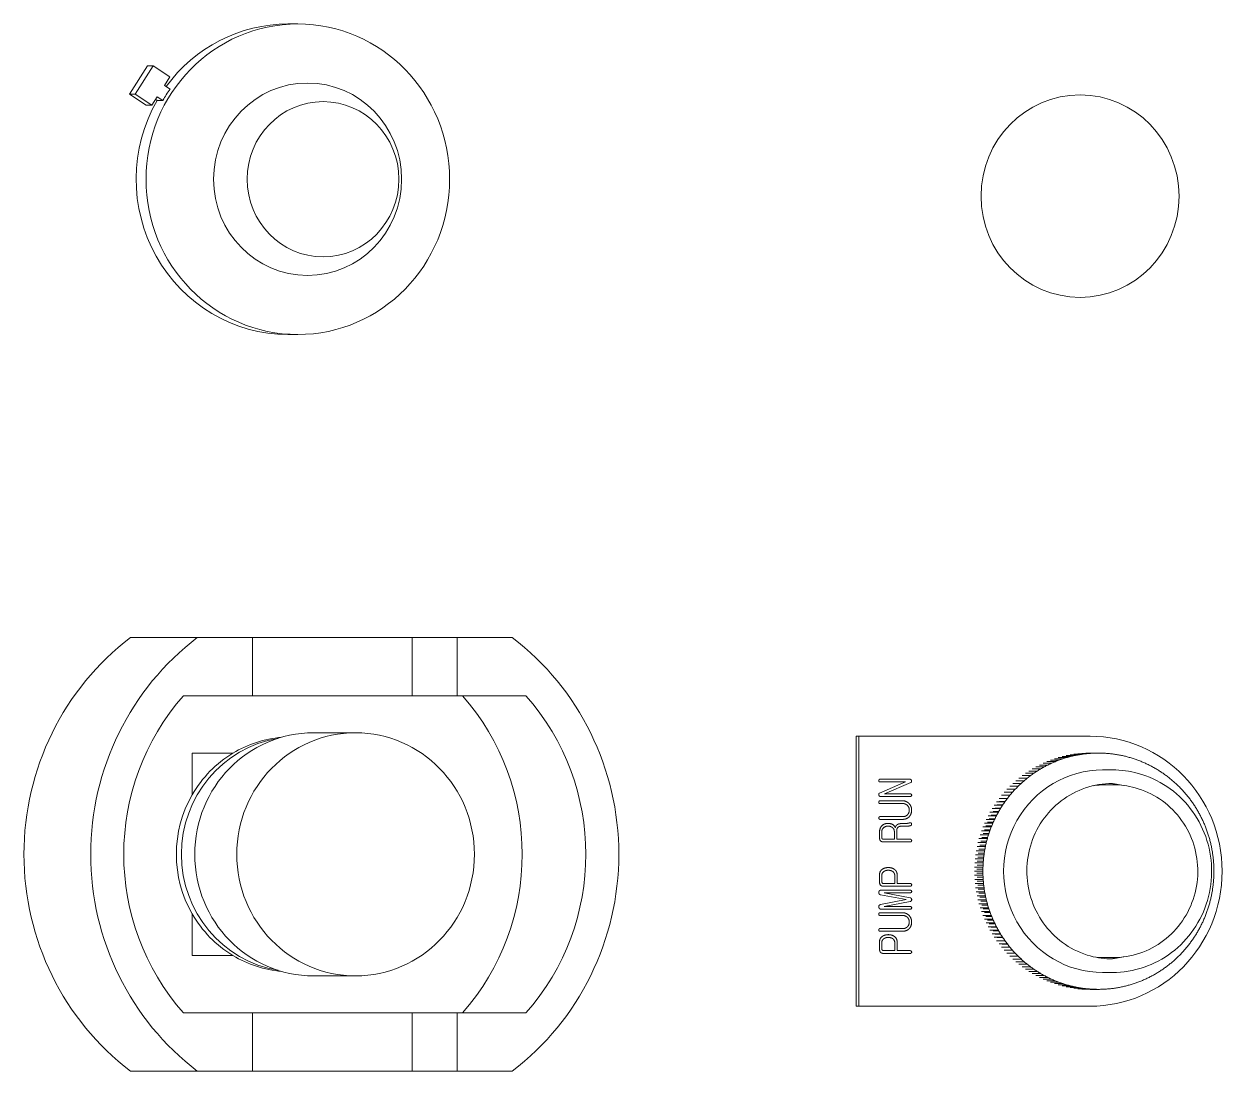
# Model space of a CAD drawing. Header units: millimetres. Extents: x 4969 to 37601, y -771 to 6478.
# Drawn here: x 10437.8 to 10615.3, y 3083.6 to 3238.7 of the extents above; entities that cross this region are included whole.
import ezdxf

# ---------------------------------------------------------------- set-up
doc = ezdxf.new("R2010")
doc.units = ezdxf.units.MM
doc.header["$LTSCALE"] = 7
doc.header["$MEASUREMENT"] = 0
doc.layers.get('0').update_dxf_attribs({"linetype": 'CONTINUOUS'})
doc.layers.add('REMOTE BOX ASSY(OP)$0$가시적인 것(ISO)', color=3, linetype='CONTINUOUS', lineweight=5)

# ---------------------------------------------------------------- blocks, each defined once
blk = doc.blocks.new('A$C110D02F4')
at = {"layer": 'REMOTE BOX ASSY(OP)$0$가시적인 것(ISO)'}
for p, q in [((-325.58, 323), (-324.12, 323)), ((-349.06, 312.61), (-346.39, 316.8)), ((-345.56, 316.8), (-348.23, 312.61)), ((-346.39, 316.8), (-345.56, 316.8)), ((-343.1, 315.17), (-345.56, 316.8)), ((-343.9, 313.91), (-343.1, 315.17)), ((-346.6, 310.97), (-349.06, 312.61)), ((-349.06, 312.61), (-348.23, 312.61)), ((-348.23, 312.61), (-345.76, 310.97)), ((-343.06, 313.35), (-343.9, 313.91)), ((-346.6, 310.97), (-345.76, 310.97)), ((-345.76, 310.97), (-344.97, 312.23)), ((-344.96, 311.68), (-345.21, 311.84)), ((-344.97, 312.23), (-344.13, 311.68)), ((-344.13, 311.68), (-344.96, 311.68)), ((-325.58, 277), (-324.12, 277)), ((-348.92, 232.1), (-339.02, 232.1)), ((-330.84, 232.1), (-339.02, 232.1)), ((-330.84, 232.1), (-307.17, 232.1)), ((-330.84, 223.5), (-330.84, 232.1)), ((-307.17, 223.5), (-307.17, 232.1)), ((-307.17, 232.1), (-300.52, 232.1)), ((-300.52, 232.1), (-300.52, 223.5)), ((-292.34, 232.1), (-300.52, 232.1)), ((-341.05, 223.5), (-330.84, 223.5)), ((-307.17, 223.5), (-330.84, 223.5)), ((-300.52, 223.5), (-307.17, 223.5)), ((-300.52, 223.5), (-290.31, 223.5)), ((-315.56, 218), (-321.79, 218)), ((-240.96, 217.5), (-241.37, 217.5)), ((-241.37, 177.5), (-241.37, 217.5)), ((-240.96, 177.5), (-240.96, 217.5)), ((-240.96, 217.5), (-206.72, 217.5)), ((-333.72, 215), (-339.77, 215)), ((-339.77, 215), (-339.77, 208.82)), ((-209.1, 214.83), (-207.86, 214.83)), ((-208.51, 214.9), (-207.26, 214.9)), ((-207.92, 214.96), (-206.67, 214.96)), ((-207.32, 214.99), (-206.07, 214.99)), ((-206.72, 215), (-205.48, 215)), ((-214.23, 213.23), (-212.98, 213.23)), ((-213.68, 213.49), (-212.44, 213.49)), ((-213.13, 213.73), (-211.89, 213.73)), ((-212.58, 213.94), (-211.33, 213.94)), ((-212.01, 214.14), (-210.76, 214.14)), ((-211.44, 214.32), (-210.19, 214.32)), ((-210.86, 214.48), (-209.62, 214.48)), ((-210.28, 214.62), (-209.03, 214.62)), ((-209.69, 214.73), (-208.45, 214.73)), ((-217.26, 211.29), (-216.01, 211.29)), ((-216.78, 211.66), (-215.54, 211.66)), ((-216.29, 212.01), (-215.05, 212.01)), ((-215.79, 212.34), (-214.55, 212.34)), ((-215.28, 212.66), (-214.03, 212.66)), ((-214.76, 212.95), (-213.51, 212.95)), ((-204.85, 212.5), (-203.4, 212.5)), ((-237.9, 209.08), (-234.06, 210.73)), ((-237.86, 211.12), (-233.43, 211.12)), ((-234.06, 210.73), (-237.86, 210.73)), ((-233.29, 210.64), (-237.19, 208.96)), ((-233.29, 210.64), (-237.19, 208.96)), ((-233.29, 210.64), (-233.29, 210.64)), ((-219.04, 209.66), (-217.79, 209.66)), ((-218.61, 210.09), (-217.37, 210.09)), ((-218.18, 210.51), (-216.93, 210.51)), ((-217.73, 210.91), (-216.48, 210.91)), ((-204.44, 210.3), (-203.29, 210.3)), ((-237.85, 207.93), (-234.5, 207.93)), ((-233.38, 208.57), (-237.75, 208.57)), ((-237.19, 208.96), (-233.38, 208.96)), ((-237.19, 208.96), (-237.19, 208.96)), ((-233.21, 208.63), (-233.21, 208.63)), ((-233.15, 208.76), (-233.15, 208.76)), ((-220.57, 207.79), (-219.32, 207.79)), ((-220.21, 208.27), (-218.96, 208.27)), ((-219.3, 207.82), (-220.12, 207.82)), ((-219.84, 208.75), (-218.59, 208.75)), ((-218.95, 208.29), (-219.76, 208.29)), ((-219.44, 209.21), (-218.2, 209.21)), ((-234.54, 207.53), (-237.86, 207.53)), ((-221.55, 206.25), (-220.3, 206.25)), ((-221.24, 206.77), (-219.99, 206.77)), ((-220.25, 206.33), (-221.1, 206.33)), ((-220.91, 207.29), (-219.67, 207.29)), ((-219.95, 206.84), (-220.79, 206.84)), ((-219.63, 207.33), (-220.46, 207.33)), ((-237.82, 205.58), (-234.48, 205.58)), ((-234.49, 205.18), (-237.82, 205.18)), ((-236.64, 204.18), (-236.65, 204.18)), ((-234.48, 204.55), (-234.48, 204.55)), ((-233.28, 204.27), (-233.28, 204.27)), ((-233.27, 204.66), (-233.27, 204.66)), ((-233.17, 204.54), (-233.17, 204.54)), ((-233.17, 204.38), (-233.17, 204.38)), ((-222.36, 204.62), (-221.11, 204.62)), ((-221.29, 204.2), (-222.16, 204.2)), ((-222.11, 205.17), (-220.86, 205.17)), ((-221.06, 204.75), (-221.92, 204.75)), ((-221.84, 205.72), (-220.59, 205.72)), ((-220.81, 205.28), (-221.67, 205.28)), ((-220.54, 205.81), (-221.39, 205.81)), ((-237.92, 202.56), (-237.92, 203.23)), ((-237.58, 203.39), (-237.58, 202.55)), ((-237.58, 203.39), (-237.58, 202.55)), ((-237.28, 203.96), (-237.29, 203.96)), ((-235.72, 202.23), (-235.72, 203.39)), ((-235.57, 203.96), (-235.58, 203.96)), ((-235.37, 203.55), (-235.37, 202.23)), ((-235.37, 203.55), (-235.37, 202.23)), ((-234.81, 204.15), (-234.81, 204.15)), ((-234.54, 204.15), (-234.81, 204.15)), ((-223, 202.91), (-221.75, 202.91)), ((-222.81, 203.49), (-221.56, 203.49)), ((-221.88, 202.51), (-222.76, 202.51)), ((-222.59, 204.06), (-221.35, 204.06)), ((-221.7, 203.08), (-222.58, 203.08)), ((-221.5, 203.64), (-222.38, 203.64)), ((-237.31, 202.23), (-237.31, 202.23)), ((-237.31, 202.23), (-235.72, 202.23)), ((-233.37, 201.83), (-237.27, 201.83)), ((-235.37, 202.23), (-233.37, 202.23)), ((-235.37, 202.23), (-235.37, 202.23)), ((-233.21, 202.17), (-233.21, 202.17)), ((-223.47, 201.14), (-222.22, 201.14)), ((-223.33, 201.73), (-222.08, 201.73)), ((-222.29, 200.77), (-223.19, 200.77)), ((-223.18, 202.32), (-221.93, 202.32)), ((-222.17, 201.36), (-223.06, 201.36)), ((-222.03, 201.94), (-222.92, 201.94)), ((-223.75, 199.33), (-222.5, 199.33)), ((-223.67, 199.94), (-222.43, 199.94)), ((-223.58, 200.54), (-222.33, 200.54)), ((-222.53, 198.99), (-223.43, 198.99)), ((-222.47, 199.59), (-223.37, 199.59)), ((-222.39, 200.18), (-223.29, 200.18)), ((-236.61, 197.64), (-236.62, 197.64)), ((-223.84, 197.5), (-222.59, 197.5)), ((-223.83, 198.11), (-222.58, 198.11)), ((-223.8, 198.72), (-222.55, 198.72)), ((-223.49, 197.8), (-222.59, 197.8)), ((-222.59, 197.2), (-223.49, 197.2)), ((-222.57, 198.4), (-223.47, 198.4)), ((-237.92, 195.95), (-237.92, 196.98)), ((-237.58, 196.86), (-237.58, 196)), ((-237.58, 196.86), (-237.58, 196)), ((-237.29, 195.67), (-237.29, 195.67)), ((-237.29, 195.67), (-235.66, 195.67)), ((-235.66, 195.67), (-235.66, 196.86)), ((-235.31, 196.98), (-235.31, 195.67)), ((-235.31, 196.98), (-235.31, 195.67)), ((-235.31, 195.67), (-233.38, 195.67)), ((-235.31, 195.67), (-235.31, 195.67)), ((-233.21, 195.33), (-233.21, 195.33)), ((-223.83, 196.89), (-222.58, 196.89)), ((-223.8, 196.28), (-222.55, 196.28)), ((-223.75, 195.67), (-222.5, 195.67)), ((-222.57, 196.6), (-223.47, 196.6)), ((-222.53, 196.01), (-223.43, 196.01)), ((-222.47, 195.41), (-223.37, 195.41)), ((-233.95, 193.29), (-237.79, 194.02)), ((-237.72, 194.69), (-233.35, 194.69)), ((-233.38, 195.27), (-237.3, 195.27)), ((-237.23, 194.31), (-237.24, 194.31)), ((-237.24, 194.31), (-233.39, 193.58)), ((-237.23, 194.31), (-233.39, 193.58)), ((-233.35, 194.31), (-237.23, 194.31)), ((-233.39, 193.58), (-233.39, 193.58)), ((-233.2, 194.62), (-233.21, 194.62)), ((-223.67, 195.06), (-222.43, 195.06)), ((-223.58, 194.46), (-222.33, 194.46)), ((-223.47, 193.86), (-222.22, 193.86)), ((-222.39, 194.82), (-223.29, 194.82)), ((-222.29, 194.23), (-223.19, 194.23)), ((-222.17, 193.64), (-223.06, 193.64)), ((-237.79, 192.56), (-233.95, 193.29)), ((-233.35, 191.88), (-237.72, 191.88)), ((-233.39, 193.01), (-237.24, 192.26)), ((-237.23, 192.26), (-237.24, 192.26)), ((-233.39, 193.01), (-237.23, 192.26)), ((-237.23, 192.26), (-233.35, 192.26)), ((-233.2, 192.2), (-233.21, 192.2)), ((-233.15, 193.28), (-233.16, 193.28)), ((-223.33, 193.27), (-222.08, 193.27)), ((-223.18, 192.68), (-221.93, 192.68)), ((-223, 192.09), (-221.75, 192.09)), ((-222.03, 193.06), (-222.92, 193.06)), ((-221.88, 192.49), (-222.76, 192.49)), ((-221.7, 191.92), (-222.58, 191.92)), ((-339.77, 191.18), (-339.77, 185)), ((-234.54, 190.95), (-237.86, 190.95)), ((-237.85, 191.35), (-234.5, 191.35)), ((-222.81, 191.51), (-221.56, 191.51)), ((-222.59, 190.94), (-221.35, 190.94)), ((-221.5, 191.36), (-222.38, 191.36)), ((-222.36, 190.38), (-221.11, 190.38)), ((-221.29, 190.8), (-222.16, 190.8)), ((-221.06, 190.25), (-221.92, 190.25)), ((-237.82, 189), (-234.48, 189)), ((-234.49, 188.6), (-237.82, 188.6)), ((-222.11, 189.83), (-220.86, 189.83)), ((-221.84, 189.28), (-220.59, 189.28)), ((-220.81, 189.72), (-221.67, 189.72)), ((-221.55, 188.75), (-220.3, 188.75)), ((-220.54, 189.19), (-221.39, 189.19)), ((-221.24, 188.23), (-219.99, 188.23)), ((-220.25, 188.67), (-221.1, 188.67)), ((-237.92, 186), (-237.92, 187.03)), ((-237.58, 186.91), (-237.58, 186.05)), ((-237.58, 186.91), (-237.58, 186.05)), ((-236.61, 187.69), (-236.62, 187.69)), ((-235.66, 185.73), (-235.66, 186.91)), ((-235.31, 187.03), (-235.31, 185.73)), ((-235.31, 187.03), (-235.31, 185.73)), ((-220.91, 187.71), (-219.67, 187.71)), ((-219.95, 188.16), (-220.79, 188.16)), ((-220.57, 187.21), (-219.32, 187.21)), ((-219.63, 187.67), (-220.46, 187.67)), ((-220.21, 186.73), (-218.96, 186.73)), ((-219.3, 187.18), (-220.12, 187.18)), ((-218.95, 186.71), (-219.76, 186.71)), ((-339.77, 185), (-333.72, 185)), ((-233.38, 185.32), (-237.3, 185.32)), ((-237.29, 185.73), (-237.29, 185.73)), ((-237.29, 185.73), (-235.66, 185.73)), ((-235.31, 185.73), (-233.38, 185.73)), ((-235.31, 185.73), (-235.31, 185.73)), ((-233.21, 185.38), (-233.21, 185.38)), ((-219.84, 186.25), (-218.59, 186.25)), ((-219.44, 185.79), (-218.2, 185.79)), ((-219.04, 185.34), (-217.79, 185.34)), ((-218.61, 184.91), (-217.37, 184.91)), ((-204.44, 184.7), (-203.29, 184.7)), ((-218.18, 184.49), (-216.93, 184.49)), ((-217.73, 184.09), (-216.48, 184.09)), ((-217.26, 183.71), (-216.01, 183.71)), ((-216.78, 183.34), (-215.54, 183.34)), ((-216.29, 182.99), (-215.05, 182.99)), ((-315.56, 182), (-321.79, 182)), ((-215.79, 182.66), (-214.55, 182.66)), ((-215.28, 182.34), (-214.03, 182.34)), ((-214.76, 182.05), (-213.51, 182.05)), ((-214.23, 181.77), (-212.98, 181.77)), ((-213.68, 181.51), (-212.44, 181.51)), ((-213.13, 181.27), (-211.89, 181.27)), ((-204.85, 182.5), (-203.4, 182.5)), ((-212.58, 181.06), (-211.33, 181.06)), ((-212.01, 180.86), (-210.76, 180.86)), ((-211.44, 180.68), (-210.19, 180.68)), ((-210.86, 180.52), (-209.62, 180.52)), ((-210.28, 180.38), (-209.03, 180.38)), ((-209.69, 180.27), (-208.45, 180.27)), ((-209.1, 180.17), (-207.86, 180.17)), ((-208.51, 180.1), (-207.26, 180.1)), ((-207.92, 180.04), (-206.67, 180.04)), ((-207.32, 180.01), (-206.07, 180.01)), ((-206.72, 180), (-205.48, 180)), ((-330.84, 176.5), (-341.05, 176.5)), ((-330.84, 176.5), (-307.17, 176.5)), ((-330.84, 167.9), (-330.84, 176.5)), ((-307.17, 167.9), (-307.17, 176.5)), ((-307.17, 176.5), (-300.52, 176.5)), ((-300.52, 176.5), (-300.52, 167.9)), ((-290.31, 176.5), (-300.52, 176.5)), ((-240.96, 177.5), (-241.37, 177.5)), ((-206.72, 177.5), (-240.96, 177.5)), ((-348.92, 167.9), (-339.02, 167.9)), ((-339.02, 167.9), (-330.84, 167.9)), ((-307.17, 167.9), (-330.84, 167.9)), ((-300.52, 167.9), (-307.17, 167.9)), ((-300.52, 167.9), (-292.34, 167.9))]:
    blk.add_line(p, q, dxfattribs=at)
for centre, major_axis in [((-324.12, 300), (0, 23)), ((-322.67, 300), (0, -14.25)), ((-208.2, 297.5), (0, 15)), ((-320.38, 300), (0, -11.5)), ((-315.56, 200), (0, 18))]:
    blk.add_ellipse(centre, major_axis=major_axis, ratio=0.978148, dxfattribs=at)
for centre, major_axis, start_param, end_param in [((-325.58, 300), (0, 23), 0, 0.931183), ((-324.74, 300), (0, -23), 4.092938, 4.179922), ((-325.58, 300), (0, -23), 4.179922, 6.283185), ((-325.58, 200), (0, -40), 3.780915, 5.643863), ((-315.68, 200), (0, -40), 3.780915, 5.643863), ((-315.68, 200), (0, 40), 3.780915, 5.643863), ((-315.68, 200), (0, 35), 0.834662, 2.306931), ((-325.1, 200), (0, -35), 0.834662, 2.306931), ((-315.68, 200), (0, -35), 0.834662, 2.306931), ((-324.35, 200), (0, 17.4), 0.158992, 2.9826), ((-321.79, 200), (0, -18), 3.141593, 6.283185), ((-325.1, 200), (0, 17.4), 0.083575, 0.531458), ((-206.72, 197.5), (0, 20), 3.141593, 6.283185), ((-325.1, 200), (0, 17.4), 0.531458, 1.039338), ((-205.48, 197.5), (0, 17.5), 0.139626, 0.174533), ((-205.48, 197.5), (0, 17.5), 0.10472, 0.139626), ((-205.48, 197.5), (0, 17.5), 0.069813, 0.10472), ((-205.48, 197.5), (0, 17.5), 0.034907, 0.069813), ((-205.48, 197.5), (0, 17.5), 0, 0.034907), ((-205.48, 197.5), (0, 17.5), 6.248279, 6.283185), ((-205.48, 197.5), (0, 17.5), 6.213372, 6.248279), ((-205.48, 197.5), (0, 17.5), 6.178466, 6.213372), ((-205.48, 197.5), (0, 17.5), 6.143559, 6.178466), ((-205.48, 197.5), (0, 17.5), 6.108652, 6.143559), ((-205.48, 197.5), (0, 17.5), 0.453786, 0.488692), ((-205.48, 197.5), (0, 17.5), 0.418879, 0.453786), ((-205.48, 197.5), (0, 17.5), 0.383972, 0.418879), ((-205.48, 197.5), (0, 17.5), 0.349066, 0.383972), ((-205.48, 197.5), (0, 17.5), 0.314159, 0.349066), ((-205.48, 197.5), (0, 17.5), 0.279253, 0.314159), ((-205.48, 197.5), (0, 17.5), 0.244346, 0.279253), ((-205.48, 197.5), (0, 17.5), 0.20944, 0.244346), ((-205.48, 197.5), (0, 17.5), 0.174533, 0.20944), ((-205.48, 197.5), (0, 17.5), 6.073746, 6.108652), ((-205.48, 197.5), (0, 17.5), 6.038839, 6.073746), ((-205.48, 197.5), (0, 17.5), 6.003933, 6.038839), ((-205.48, 197.5), (0, 17.5), 5.969026, 6.003933), ((-205.48, 197.5), (0, 17.5), 5.934119, 5.969026), ((-205.48, 197.5), (0, 17.5), 5.899213, 5.934119), ((-205.48, 197.5), (0, 17.5), 5.864306, 5.899213), ((-205.48, 197.5), (0, -17.5), 2.687807, 2.722714), ((-205.48, 197.5), (0, -17.5), 2.6529, 2.687807), ((-204.85, 197.5), (0, 15), 0, 3.141593), ((-205.48, 197.5), (0, 17.5), 0.663225, 0.698132), ((-205.48, 197.5), (0, 17.5), 0.628319, 0.663225), ((-205.48, 197.5), (0, 17.5), 0.593412, 0.628319), ((-205.48, 197.5), (0, 17.5), 0.558505, 0.593412), ((-205.48, 197.5), (0, 17.5), 0.523599, 0.558505), ((-205.48, 197.5), (0, 17.5), 0.488692, 0.523599), ((-205.48, 197.5), (0, -17.5), 2.617994, 2.6529), ((-205.48, 197.5), (0, -17.5), 2.583087, 2.617994), ((-205.48, 197.5), (0, -17.5), 2.548181, 2.583087), ((-205.48, 197.5), (0, -17.5), 2.513274, 2.548181), ((-205.48, 197.5), (0, -17.5), 2.478368, 2.513274), ((-205.48, 197.5), (0, -17.5), 2.443461, 2.478368), ((-205.48, 197.5), (0, 17.5), 0.802851, 0.837758), ((-205.48, 197.5), (0, 17.5), 0.767945, 0.802851), ((-205.48, 197.5), (0, 17.5), 0.733038, 0.767945), ((-205.48, 197.5), (0, 17.5), 0.698132, 0.733038), ((-204.44, 197.5), (0, 12.8), 0, 0.147565), ((-204.44, 197.5), (0, 13), 6.067085, 6.242262), ((-205.48, 197.5), (0, -17.5), 2.408554, 2.443461), ((-205.48, 197.5), (0, -17.5), 2.373648, 2.408554), ((-205.48, 197.5), (0, -17.5), 2.338741, 2.373648), ((-205.48, 197.5), (0, -17.5), 2.303835, 2.338741), ((-325.1, 200), (0, 17.4), 1.039338, 2.102255), ((-205.48, 197.5), (0, 17.5), 0.942478, 0.977384), ((-205.48, 197.5), (0, 17.5), 0.907571, 0.942478), ((-205.48, 197.5), (0, 17.5), 0.872665, 0.907571), ((-205.48, 197.5), (0, 17.5), 0.837758, 0.872665), ((-205.48, 197.5), (0, -17.5), 2.268928, 2.303835), ((-205.48, 197.5), (0, -17.5), 2.234021, 2.268928), ((-205.48, 197.5), (0, -17.5), 2.199115, 2.234021), ((-205.48, 197.5), (0, -17.5), 2.164208, 2.199115), ((-205.48, 197.5), (0, 17.5), 1.047198, 1.082104), ((-205.48, 197.5), (0, 17.5), 1.012291, 1.047198), ((-205.48, 197.5), (0, 17.5), 0.977384, 1.012291), ((-205.48, 197.5), (0, -17.5), 2.129302, 2.164208), ((-205.48, 197.5), (0, -17.5), 2.094395, 2.129302), ((-205.48, 197.5), (0, -17.5), 2.059489, 2.094395), ((-205.48, 197.5), (0, 17.5), 1.151917, 1.186824), ((-205.48, 197.5), (0, 17.5), 1.117011, 1.151917), ((-205.48, 197.5), (0, 17.5), 1.082104, 1.117011), ((-205.48, 197.5), (0, -17.5), 2.024582, 2.059489), ((-205.48, 197.5), (0, -17.5), 1.989675, 2.024582), ((-205.48, 197.5), (0, -17.5), 1.954769, 1.989675), ((-205.48, 197.5), (0, 17.5), 1.256637, 1.291544), ((-205.48, 197.5), (0, 17.5), 1.22173, 1.256637), ((-205.48, 197.5), (0, 17.5), 1.186824, 1.22173), ((-205.48, 197.5), (0, -17.5), 1.919862, 1.954769), ((-205.48, 197.5), (0, -17.5), 1.884956, 1.919862), ((-205.48, 197.5), (0, -17.5), 1.850049, 1.884956), ((-205.48, 197.5), (0, 17.5), 1.361357, 1.396263), ((-205.48, 197.5), (0, 17.5), 1.32645, 1.361357), ((-205.48, 197.5), (0, 17.5), 1.291544, 1.32645), ((-205.48, 197.5), (0, -17.5), 1.815142, 1.850049), ((-205.48, 197.5), (0, -17.5), 1.780236, 1.815142), ((-205.48, 197.5), (0, -17.5), 1.745329, 1.780236), ((-205.48, 197.5), (0, 17.5), 1.466077, 1.500983), ((-205.48, 197.5), (0, 17.5), 1.43117, 1.466077), ((-205.48, 197.5), (0, 17.5), 1.396263, 1.43117), ((-205.48, 197.5), (0, -17.5), 1.710423, 1.745329), ((-205.48, 197.5), (0, -17.5), 1.675516, 1.710423), ((-205.48, 197.5), (0, -17.5), 1.640609, 1.675516), ((-205.48, 197.5), (0, 17.5), 1.53589, 1.570796), ((-205.48, 197.5), (0, 17.5), 1.570796, 1.605703), ((-205.48, 197.5), (0, 17.5), 1.500983, 1.53589), ((-205.48, 197.5), (0, -17.5), 1.605703, 1.640609), ((-205.48, 197.5), (0, -17.5), 1.570796, 1.605703), ((-205.48, 197.5), (0, -17.5), 1.53589, 1.570796), ((-205.48, 197.5), (0, 17.5), 1.605703, 1.640609), ((-205.48, 197.5), (0, 17.5), 1.640609, 1.675516), ((-205.48, 197.5), (0, 17.5), 1.675516, 1.710423), ((-205.48, 197.5), (0, -17.5), 1.43117, 1.466077), ((-205.48, 197.5), (0, -17.5), 1.466077, 1.500983), ((-205.48, 197.5), (0, -17.5), 1.500983, 1.53589), ((-205.48, 197.5), (0, 17.5), 1.710423, 1.745329), ((-205.48, 197.5), (0, 17.5), 1.745329, 1.780236), ((-205.48, 197.5), (0, 17.5), 1.780236, 1.815142), ((-205.48, 197.5), (0, -17.5), 1.32645, 1.361357), ((-205.48, 197.5), (0, -17.5), 1.361357, 1.396263), ((-205.48, 197.5), (0, -17.5), 1.396263, 1.43117), ((-205.48, 197.5), (0, 17.5), 1.815142, 1.850049), ((-205.48, 197.5), (0, 17.5), 1.850049, 1.884956), ((-205.48, 197.5), (0, 17.5), 1.884956, 1.919862), ((-205.48, 197.5), (0, -17.5), 1.22173, 1.256637), ((-205.48, 197.5), (0, -17.5), 1.256637, 1.291544), ((-205.48, 197.5), (0, -17.5), 1.291544, 1.32645), ((-325.1, 200), (0, 17.4), 2.102255, 2.610134), ((-205.48, 197.5), (0, 17.5), 1.919862, 1.954769), ((-205.48, 197.5), (0, 17.5), 1.954769, 1.989675), ((-205.48, 197.5), (0, 17.5), 1.989675, 2.024582), ((-205.48, 197.5), (0, -17.5), 1.117011, 1.151917), ((-205.48, 197.5), (0, -17.5), 1.151917, 1.186824), ((-205.48, 197.5), (0, -17.5), 1.186824, 1.22173), ((-205.48, 197.5), (0, 17.5), 2.024582, 2.059489), ((-205.48, 197.5), (0, 17.5), 2.059489, 2.094395), ((-205.48, 197.5), (0, 17.5), 2.094395, 2.129302), ((-205.48, 197.5), (0, 17.5), 2.129302, 2.164208), ((-205.48, 197.5), (0, -17.5), 0.977384, 1.012291), ((-205.48, 197.5), (0, -17.5), 1.012291, 1.047198), ((-205.48, 197.5), (0, -17.5), 1.047198, 1.082104), ((-205.48, 197.5), (0, -17.5), 1.082104, 1.117011), ((-205.48, 197.5), (0, 17.5), 2.164208, 2.199115), ((-205.48, 197.5), (0, 17.5), 2.199115, 2.234021), ((-205.48, 197.5), (0, 17.5), 2.234021, 2.268928), ((-205.48, 197.5), (0, -17.5), 0.872665, 0.907571), ((-205.48, 197.5), (0, -17.5), 0.907571, 0.942478), ((-205.48, 197.5), (0, -17.5), 0.942478, 0.977384), ((-325.1, 200), (0, -17.4), 5.751727, 6.19961), ((-205.48, 197.5), (0, 17.5), 2.268928, 2.303835), ((-205.48, 197.5), (0, 17.5), 2.303835, 2.338741), ((-205.48, 197.5), (0, 17.5), 2.338741, 2.373648), ((-205.48, 197.5), (0, 17.5), 2.373648, 2.408554), ((-204.44, 197.5), (0, -12.8), 6.135621, 6.283185), ((-204.44, 197.5), (0, -13), 0.040923, 0.2161), ((-205.48, 197.5), (0, -17.5), 0.733038, 0.767945), ((-205.48, 197.5), (0, -17.5), 0.767945, 0.802851), ((-205.48, 197.5), (0, -17.5), 0.802851, 0.837758), ((-205.48, 197.5), (0, -17.5), 0.837758, 0.872665), ((-205.48, 197.5), (0, 17.5), 2.408554, 2.443461), ((-205.48, 197.5), (0, 17.5), 2.443461, 2.478368), ((-205.48, 197.5), (0, 17.5), 2.478368, 2.513274), ((-205.48, 197.5), (0, 17.5), 2.513274, 2.548181), ((-205.48, 197.5), (0, 17.5), 2.548181, 2.583087), ((-205.48, 197.5), (0, -17.5), 0.558505, 0.593412), ((-205.48, 197.5), (0, -17.5), 0.593412, 0.628319), ((-205.48, 197.5), (0, -17.5), 0.628319, 0.663225), ((-205.48, 197.5), (0, -17.5), 0.663225, 0.698132), ((-205.48, 197.5), (0, -17.5), 0.698132, 0.733038), ((-205.48, 197.5), (0, 17.5), 2.583087, 2.617994), ((-205.48, 197.5), (0, 17.5), 2.617994, 2.6529), ((-205.48, 197.5), (0, 17.5), 2.6529, 2.687807), ((-205.48, 197.5), (0, 17.5), 2.687807, 2.722714), ((-205.48, 197.5), (0, -17.5), 5.864306, 5.899213), ((-205.48, 197.5), (0, -17.5), 5.899213, 5.934119), ((-205.48, 197.5), (0, -17.5), 0.349066, 0.383972), ((-205.48, 197.5), (0, -17.5), 0.383972, 0.418879), ((-205.48, 197.5), (0, -17.5), 0.418879, 0.453786), ((-205.48, 197.5), (0, -17.5), 0.453786, 0.488692), ((-205.48, 197.5), (0, -17.5), 0.488692, 0.523599), ((-205.48, 197.5), (0, -17.5), 0.523599, 0.558505), ((-205.48, 197.5), (0, -17.5), 5.934119, 5.969026), ((-205.48, 197.5), (0, -17.5), 5.969026, 6.003933), ((-205.48, 197.5), (0, -17.5), 6.003933, 6.038839), ((-205.48, 197.5), (0, -17.5), 6.038839, 6.073746), ((-205.48, 197.5), (0, -17.5), 6.073746, 6.108652), ((-205.48, 197.5), (0, -17.5), 6.108652, 6.143559), ((-205.48, 197.5), (0, -17.5), 6.143559, 6.178466), ((-205.48, 197.5), (0, -17.5), 6.178466, 6.213372), ((-205.48, 197.5), (0, -17.5), 6.213372, 6.248279), ((-205.48, 197.5), (0, -17.5), 6.248279, 6.283185), ((-205.48, 197.5), (0, -17.5), 0, 0.034907), ((-205.48, 197.5), (0, -17.5), 0.034907, 0.069813), ((-205.48, 197.5), (0, -17.5), 0.069813, 0.10472), ((-205.48, 197.5), (0, -17.5), 0.10472, 0.139626), ((-205.48, 197.5), (0, -17.5), 0.139626, 0.174533), ((-205.48, 197.5), (0, -17.5), 0.174533, 0.20944), ((-205.48, 197.5), (0, -17.5), 0.20944, 0.244346), ((-205.48, 197.5), (0, -17.5), 0.244346, 0.279253), ((-205.48, 197.5), (0, -17.5), 0.279253, 0.314159), ((-205.48, 197.5), (0, -17.5), 0.314159, 0.349066)]:
    blk.add_ellipse(centre, major_axis=major_axis, ratio=0.978148, start_param=start_param, end_param=end_param, dxfattribs=at)
for points, knots in [([(-203.4, 182.5), (-201.83, 182.5), (-200.27, 182.76), (-197.29, 183.76), (-195.89, 184.51), (-193.37, 186.41), (-192.27, 187.57), (-190.47, 190.19), (-189.77, 191.65), (-188.87, 194.72), (-188.66, 196.32), (-188.75, 199.53), (-189.05, 201.12), (-190.12, 204.13), (-190.9, 205.55), (-192.84, 208.06), (-194.02, 209.16), (-196.64, 210.91), (-198.08, 211.58), (-200.84, 212.33), (-202.12, 212.5), (-203.4, 212.5)], [3.141593, 3.141593, 3.141593, 3.141593, 3.460664, 3.460664, 3.779932, 3.779932, 4.099695, 4.099695, 4.420022, 4.420022, 4.740765, 4.740765, 5.061641, 5.061641, 5.382329, 5.382329, 5.702561, 5.702561, 6.022221, 6.022221, 6.283185, 6.283185, 6.283185, 6.283185]), ([(-203.4, 210.5), (-204.75, 210.5), (-206.11, 210.28), (-208.68, 209.4), (-209.9, 208.75), (-212.07, 207.09), (-213.03, 206.08), (-214.58, 203.8), (-215.18, 202.54), (-215.95, 199.88), (-216.13, 198.49), (-216.04, 195.72), (-215.78, 194.35), (-214.86, 191.75), (-214.19, 190.52), (-212.51, 188.35), (-211.5, 187.4), (-209.24, 185.88), (-207.99, 185.3), (-205.61, 184.65), (-204.5, 184.5), (-203.4, 184.5)], [0, 0, 0, 0, 0.321159, 0.321159, 0.642065, 0.642065, 0.962346, 0.962346, 1.281932, 1.281932, 1.601016, 1.601016, 1.919945, 1.919945, 2.239101, 2.239101, 2.558808, 2.558808, 2.87922, 2.87922, 3.141593, 3.141593, 3.141593, 3.141593]), ([(-203.29, 184.7), (-201.96, 184.7), (-200.62, 184.92), (-198.08, 185.78), (-196.88, 186.41), (-194.74, 188.04), (-193.8, 189.03), (-192.26, 191.26), (-191.67, 192.51), (-190.9, 195.12), (-190.72, 196.49), (-190.79, 199.23), (-191.05, 200.59), (-191.96, 203.16), (-192.62, 204.37), (-194.29, 206.51), (-195.29, 207.45), (-197.52, 208.95), (-198.76, 209.51), (-201.11, 210.15), (-202.2, 210.3), (-203.29, 210.3)], [3.141593, 3.141593, 3.141593, 3.141593, 3.460511, 3.460511, 3.779659, 3.779659, 4.099381, 4.099381, 4.419762, 4.419762, 4.740628, 4.740628, 5.06165, 5.06165, 5.382452, 5.382452, 5.702721, 5.702721, 6.022325, 6.022325, 6.283185, 6.283185, 6.283185, 6.283185])]:
    blk.add_open_spline(points, degree=3, knots=knots, dxfattribs=at)
for points in [[(-238.03, 210.92), (-238.03, 211), (-237.99, 211.06)], [(-237.99, 210.78), (-238.03, 210.84), (-238.03, 210.92)], [(-237.99, 211.06), (-237.94, 211.12), (-237.86, 211.12)], [(-237.86, 210.73), (-237.94, 210.73), (-237.99, 210.78)], [(-233.43, 211.12), (-233.22, 211.12), (-233.17, 210.92)], [(-233.43, 211.12), (-233.22, 211.12), (-233.17, 210.92)], [(-233.17, 210.92), (-233.12, 210.73), (-233.29, 210.64)], [(-233.17, 210.92), (-233.12, 210.73), (-233.29, 210.64)], [(-238.03, 208.79), (-238.04, 208.88), (-238.01, 208.96)], [(-237.94, 208.63), (-238.01, 208.69), (-238.03, 208.79)], [(-238.03, 207.73), (-238.03, 207.8), (-237.98, 207.86)], [(-237.99, 207.58), (-238.03, 207.64), (-238.03, 207.73)], [(-238.01, 208.96), (-237.98, 209.05), (-237.9, 209.08)], [(-237.98, 207.86), (-237.94, 207.93), (-237.85, 207.93)], [(-237.75, 208.57), (-237.87, 208.57), (-237.94, 208.63)], [(-234.51, 207.93), (-233.96, 207.93), (-233.57, 207.55)], [(-234.5, 207.93), (-233.96, 207.93), (-233.57, 207.55)], [(-233.38, 208.96), (-233.27, 208.96), (-233.2, 208.9)], [(-233.38, 208.96), (-233.27, 208.96), (-233.21, 208.9)], [(-233.21, 208.63), (-233.27, 208.57), (-233.38, 208.57)], [(-233.21, 208.63), (-233.28, 208.57), (-233.38, 208.57)], [(-233.21, 208.9), (-233.15, 208.84), (-233.15, 208.76)], [(-233.15, 208.76), (-233.15, 208.69), (-233.21, 208.63)], [(-233.15, 208.76), (-233.16, 208.69), (-233.21, 208.63)], [(-233.2, 208.9), (-233.15, 208.84), (-233.15, 208.76)], [(-237.86, 207.53), (-237.94, 207.53), (-237.99, 207.58)], [(-233.79, 207.25), (-234.08, 207.53), (-234.54, 207.53)], [(-233.51, 206.55), (-233.51, 206.98), (-233.79, 207.25)], [(-233.78, 205.85), (-233.51, 206.13), (-233.51, 206.55)], [(-233.57, 207.55), (-233.16, 207.15), (-233.16, 206.55)], [(-233.57, 207.55), (-233.16, 207.15), (-233.16, 206.55)], [(-233.16, 206.55), (-233.16, 205.89), (-233.57, 205.52)], [(-233.16, 206.55), (-233.16, 205.89), (-233.57, 205.52)], [(-238.03, 205.38), (-238.03, 205.46), (-237.98, 205.52)], [(-237.98, 205.24), (-238.03, 205.3), (-238.03, 205.38)], [(-237.98, 205.52), (-237.92, 205.58), (-237.82, 205.58)], [(-237.82, 205.18), (-237.92, 205.18), (-237.98, 205.24)], [(-237.67, 204.11), (-237.34, 204.57), (-236.68, 204.57)], [(-236.65, 204.18), (-237.01, 204.18), (-237.29, 203.96)], [(-236.64, 204.18), (-237.01, 204.18), (-237.28, 203.96)], [(-236.68, 204.57), (-236.22, 204.57), (-235.95, 204.41)], [(-236.68, 204.57), (-236.22, 204.57), (-235.96, 204.41)], [(-236.01, 203.96), (-236.28, 204.18), (-236.64, 204.18)], [(-235.96, 204.41), (-235.73, 204.27), (-235.58, 203.96)], [(-235.95, 204.41), (-235.73, 204.27), (-235.57, 203.96)], [(-235.57, 203.96), (-235.53, 204.2), (-235.35, 204.36)], [(-235.35, 204.36), (-235.11, 204.55), (-234.69, 204.55)], [(-234.69, 204.55), (-234.24, 204.55), (-234.02, 204.57)], [(-234.69, 204.55), (-234.58, 204.55), (-234.48, 204.55)], [(-233.57, 205.52), (-233.94, 205.18), (-234.49, 205.18)], [(-233.57, 205.52), (-233.94, 205.18), (-234.49, 205.18)], [(-234.48, 205.58), (-234.04, 205.58), (-233.78, 205.85)], [(-234.02, 204.57), (-233.64, 204.59), (-233.45, 204.66)], [(-233.28, 204.27), (-233.49, 204.18), (-233.85, 204.16)], [(-233.28, 204.27), (-233.48, 204.18), (-233.84, 204.16)], [(-233.45, 204.66), (-233.35, 204.7), (-233.27, 204.66)], [(-233.36, 204.68), (-233.31, 204.68), (-233.27, 204.66)], [(-233.17, 204.38), (-233.2, 204.3), (-233.28, 204.27)], [(-233.17, 204.38), (-233.2, 204.3), (-233.28, 204.27)], [(-233.27, 204.66), (-233.2, 204.62), (-233.17, 204.54)], [(-233.27, 204.66), (-233.2, 204.62), (-233.17, 204.54)], [(-233.17, 204.54), (-233.14, 204.46), (-233.17, 204.38)], [(-233.17, 204.54), (-233.14, 204.46), (-233.17, 204.38)], [(-237.92, 203.23), (-237.92, 203.76), (-237.67, 204.11)], [(-237.77, 201.99), (-237.92, 202.16), (-237.92, 202.56)], [(-237.28, 203.96), (-237.58, 203.73), (-237.58, 203.39)], [(-237.29, 203.96), (-237.58, 203.73), (-237.58, 203.39)], [(-237.58, 202.55), (-237.58, 202.37), (-237.51, 202.3)], [(-237.58, 202.55), (-237.58, 202.37), (-237.51, 202.3)], [(-235.72, 203.39), (-235.72, 203.73), (-236.01, 203.96)], [(-235.23, 203.94), (-235.37, 203.75), (-235.37, 203.55)], [(-235.23, 203.94), (-235.37, 203.75), (-235.37, 203.55)], [(-234.81, 204.15), (-235.06, 204.15), (-235.23, 203.94)], [(-234.81, 204.15), (-235.06, 204.15), (-235.23, 203.94)], [(-233.84, 204.16), (-234.07, 204.15), (-234.54, 204.15)], [(-233.85, 204.16), (-234.07, 204.15), (-234.54, 204.15)], [(-237.27, 201.83), (-237.61, 201.83), (-237.77, 201.99)], [(-237.51, 202.3), (-237.46, 202.23), (-237.31, 202.23)], [(-237.51, 202.3), (-237.46, 202.23), (-237.31, 202.23)], [(-233.37, 202.23), (-233.27, 202.23), (-233.21, 202.17)], [(-233.37, 202.23), (-233.27, 202.23), (-233.21, 202.17)], [(-233.21, 201.89), (-233.27, 201.83), (-233.37, 201.83)], [(-233.21, 201.89), (-233.27, 201.83), (-233.37, 201.83)], [(-233.21, 202.17), (-233.15, 202.11), (-233.15, 202.03)], [(-233.21, 202.17), (-233.16, 202.11), (-233.16, 202.03)], [(-233.15, 202.03), (-233.15, 201.95), (-233.21, 201.89)], [(-233.16, 202.03), (-233.16, 201.95), (-233.21, 201.89)], [(-237.92, 196.98), (-237.92, 197.49), (-237.52, 197.78)], [(-237.28, 197.45), (-237.58, 197.23), (-237.58, 196.86)], [(-237.28, 197.45), (-237.58, 197.23), (-237.58, 196.86)], [(-237.52, 197.78), (-237.15, 198.04), (-236.61, 198.04)], [(-236.61, 197.64), (-237.01, 197.64), (-237.28, 197.45)], [(-236.62, 197.64), (-237.01, 197.64), (-237.28, 197.45)], [(-236.61, 198.04), (-236.07, 198.04), (-235.71, 197.78)], [(-236.61, 198.04), (-236.08, 198.04), (-235.72, 197.78)], [(-235.95, 197.45), (-236.23, 197.64), (-236.61, 197.64)], [(-235.66, 196.86), (-235.66, 197.23), (-235.95, 197.45)], [(-235.72, 197.78), (-235.31, 197.49), (-235.31, 196.98)], [(-235.71, 197.78), (-235.31, 197.49), (-235.31, 196.98)], [(-237.76, 195.42), (-237.92, 195.59), (-237.92, 195.95)], [(-237.3, 195.27), (-237.61, 195.27), (-237.76, 195.42)], [(-237.58, 196), (-237.58, 195.82), (-237.49, 195.74)], [(-237.58, 196), (-237.58, 195.82), (-237.5, 195.74)], [(-237.5, 195.74), (-237.43, 195.67), (-237.29, 195.67)], [(-237.49, 195.74), (-237.42, 195.67), (-237.29, 195.67)], [(-233.38, 195.67), (-233.27, 195.67), (-233.21, 195.61)], [(-233.38, 195.67), (-233.28, 195.67), (-233.21, 195.61)], [(-233.21, 195.33), (-233.27, 195.27), (-233.38, 195.27)], [(-233.21, 195.33), (-233.28, 195.27), (-233.38, 195.27)], [(-233.21, 195.61), (-233.15, 195.55), (-233.15, 195.47)], [(-233.21, 195.61), (-233.16, 195.55), (-233.16, 195.47)], [(-233.15, 195.47), (-233.15, 195.39), (-233.21, 195.33)], [(-233.16, 195.47), (-233.16, 195.39), (-233.21, 195.33)], [(-238.03, 194.38), (-238.02, 194.51), (-237.94, 194.59)], [(-237.98, 194.16), (-238.04, 194.26), (-238.03, 194.38)], [(-237.79, 194.02), (-237.91, 194.05), (-237.98, 194.16)], [(-237.94, 194.59), (-237.86, 194.69), (-237.72, 194.69)], [(-233.39, 193.58), (-233.15, 193.51), (-233.15, 193.28)], [(-233.39, 193.58), (-233.16, 193.51), (-233.16, 193.28)], [(-233.35, 194.69), (-233.26, 194.69), (-233.2, 194.62)], [(-233.35, 194.69), (-233.26, 194.69), (-233.21, 194.62)], [(-233.2, 194.37), (-233.26, 194.31), (-233.35, 194.31)], [(-233.21, 194.37), (-233.26, 194.31), (-233.35, 194.31)], [(-233.21, 194.62), (-233.16, 194.57), (-233.16, 194.5)], [(-233.16, 194.5), (-233.16, 194.42), (-233.21, 194.37)], [(-233.2, 194.62), (-233.15, 194.57), (-233.15, 194.5)], [(-233.15, 194.5), (-233.15, 194.42), (-233.2, 194.37)], [(-238.03, 192.19), (-238.04, 192.32), (-237.98, 192.42)], [(-237.94, 191.98), (-238.02, 192.06), (-238.03, 192.19)], [(-237.98, 192.42), (-237.92, 192.53), (-237.79, 192.56)], [(-237.72, 191.88), (-237.86, 191.88), (-237.94, 191.98)], [(-233.15, 193.28), (-233.15, 193.05), (-233.39, 193.01)], [(-233.16, 193.28), (-233.15, 193.05), (-233.39, 193.01)], [(-233.35, 192.26), (-233.26, 192.26), (-233.2, 192.2)], [(-233.35, 192.26), (-233.26, 192.26), (-233.21, 192.2)], [(-233.2, 191.94), (-233.26, 191.88), (-233.35, 191.88)], [(-233.21, 191.94), (-233.26, 191.88), (-233.35, 191.88)], [(-233.21, 192.2), (-233.16, 192.14), (-233.16, 192.07)], [(-233.16, 192.07), (-233.16, 191.99), (-233.21, 191.94)], [(-233.2, 192.2), (-233.15, 192.14), (-233.15, 192.07)], [(-233.15, 192.07), (-233.15, 191.99), (-233.2, 191.94)], [(-238.03, 191.15), (-238.03, 191.22), (-237.98, 191.28)], [(-237.99, 191), (-238.03, 191.06), (-238.03, 191.15)], [(-237.86, 190.95), (-237.94, 190.95), (-237.99, 191)], [(-237.98, 191.28), (-237.94, 191.35), (-237.85, 191.35)], [(-233.79, 190.67), (-234.08, 190.95), (-234.54, 190.95)], [(-234.51, 191.35), (-233.96, 191.35), (-233.57, 190.97)], [(-234.5, 191.35), (-233.96, 191.35), (-233.57, 190.97)], [(-233.51, 189.97), (-233.51, 190.4), (-233.79, 190.67)], [(-233.78, 189.27), (-233.51, 189.55), (-233.51, 189.97)], [(-233.57, 190.97), (-233.16, 190.57), (-233.16, 189.97)], [(-233.57, 190.97), (-233.16, 190.57), (-233.16, 189.97)], [(-238.03, 188.8), (-238.03, 188.88), (-237.98, 188.94)], [(-237.98, 188.66), (-238.03, 188.72), (-238.03, 188.8)], [(-237.98, 188.94), (-237.92, 189), (-237.82, 189)], [(-237.82, 188.6), (-237.92, 188.6), (-237.98, 188.66)], [(-233.57, 188.94), (-233.94, 188.6), (-234.49, 188.6)], [(-233.57, 188.94), (-233.94, 188.6), (-234.49, 188.6)], [(-234.48, 189), (-234.04, 189), (-233.78, 189.27)], [(-233.16, 189.97), (-233.16, 189.31), (-233.57, 188.94)], [(-233.16, 189.97), (-233.16, 189.31), (-233.57, 188.94)], [(-237.92, 187.03), (-237.92, 187.54), (-237.52, 187.83)], [(-237.28, 187.5), (-237.58, 187.28), (-237.58, 186.91)], [(-237.28, 187.5), (-237.58, 187.28), (-237.58, 186.91)], [(-237.52, 187.83), (-237.15, 188.1), (-236.61, 188.1)], [(-236.61, 187.69), (-237.01, 187.69), (-237.28, 187.5)], [(-236.62, 187.69), (-237.01, 187.69), (-237.28, 187.5)], [(-236.61, 188.1), (-236.07, 188.1), (-235.71, 187.83)], [(-236.61, 188.1), (-236.08, 188.1), (-235.72, 187.83)], [(-235.95, 187.5), (-236.23, 187.69), (-236.61, 187.69)], [(-235.66, 186.91), (-235.66, 187.28), (-235.95, 187.5)], [(-235.72, 187.83), (-235.31, 187.54), (-235.31, 187.03)], [(-235.71, 187.83), (-235.31, 187.54), (-235.31, 187.03)], [(-237.76, 185.47), (-237.92, 185.64), (-237.92, 186)], [(-237.3, 185.32), (-237.61, 185.32), (-237.76, 185.47)], [(-237.58, 186.05), (-237.58, 185.87), (-237.49, 185.79)], [(-237.58, 186.05), (-237.58, 185.87), (-237.5, 185.79)], [(-237.5, 185.79), (-237.43, 185.73), (-237.29, 185.73)], [(-237.49, 185.79), (-237.42, 185.73), (-237.29, 185.73)], [(-233.38, 185.73), (-233.27, 185.73), (-233.21, 185.66)], [(-233.38, 185.73), (-233.28, 185.73), (-233.21, 185.66)], [(-233.21, 185.38), (-233.27, 185.32), (-233.38, 185.32)], [(-233.21, 185.38), (-233.28, 185.32), (-233.38, 185.32)], [(-233.21, 185.66), (-233.15, 185.6), (-233.15, 185.52)], [(-233.21, 185.66), (-233.16, 185.6), (-233.16, 185.52)], [(-233.15, 185.52), (-233.15, 185.44), (-233.21, 185.38)], [(-233.16, 185.52), (-233.16, 185.44), (-233.21, 185.38)]]:
    blk.add_open_spline(points, degree=2, dxfattribs=at)

msp = doc.modelspace()

# ---------------------------------------------------------------- block references
msp.add_blockref('A$C110D02F4', (10802.462, 2915.664, -0.01))

doc.saveas('drawing.dxf')
